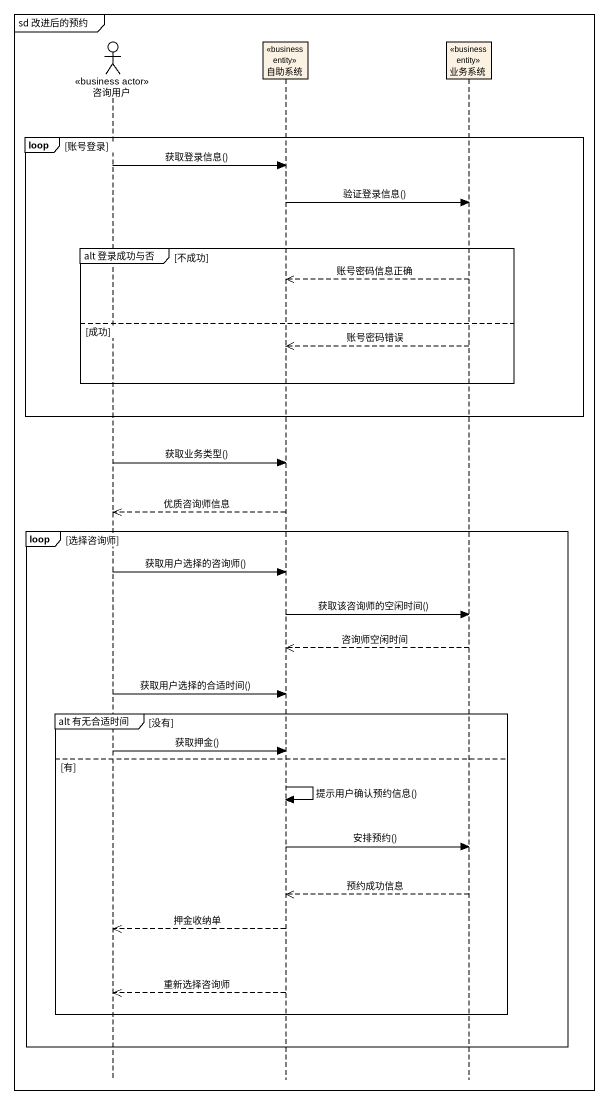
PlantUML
@startuml
mainframe sd 改进后的预约
hide footbox
actor 咨询用户 <<business actor>>
participant 自助系统 <<business entity>>
participant 业务系统 <<business entity>>

loop 账号登录
  咨询用户 -> 自助系统 : 获取登录信息()
  自助系统 -> 业务系统 : 验证登录信息()
  group alt 登录成功与否 [不成功]
    业务系统 -->> 自助系统 : 账号密码信息正确
  else 成功
    业务系统 -->> 自助系统 : 账号密码错误
  end
end
咨询用户 -> 自助系统 : 获取业务类型()
自助系统 -->> 咨询用户 : 优质咨询师信息
loop 选择咨询师
  咨询用户 -> 自助系统 : 获取用户选择的咨询师()
  自助系统 -> 业务系统 : 获取该咨询师的空闲时间()
  业务系统 -->> 自助系统 : 咨询师空闲时间
  咨询用户 -> 自助系统 : 获取用户选择的合适时间()
  group alt 有无合适时间 [没有]
    咨询用户 -> 自助系统 : 获取押金()
  else 有
    自助系统 -> 自助系统 : 提示用户确认预约信息()
    自助系统 -> 业务系统 : 安排预约()
    业务系统 -->> 自助系统 : 预约成功信息
    自助系统 -->> 咨询用户 : 押金收纳单
    自助系统 -->> 咨询用户 : 重新选择咨询师
  end
end
@enduml
